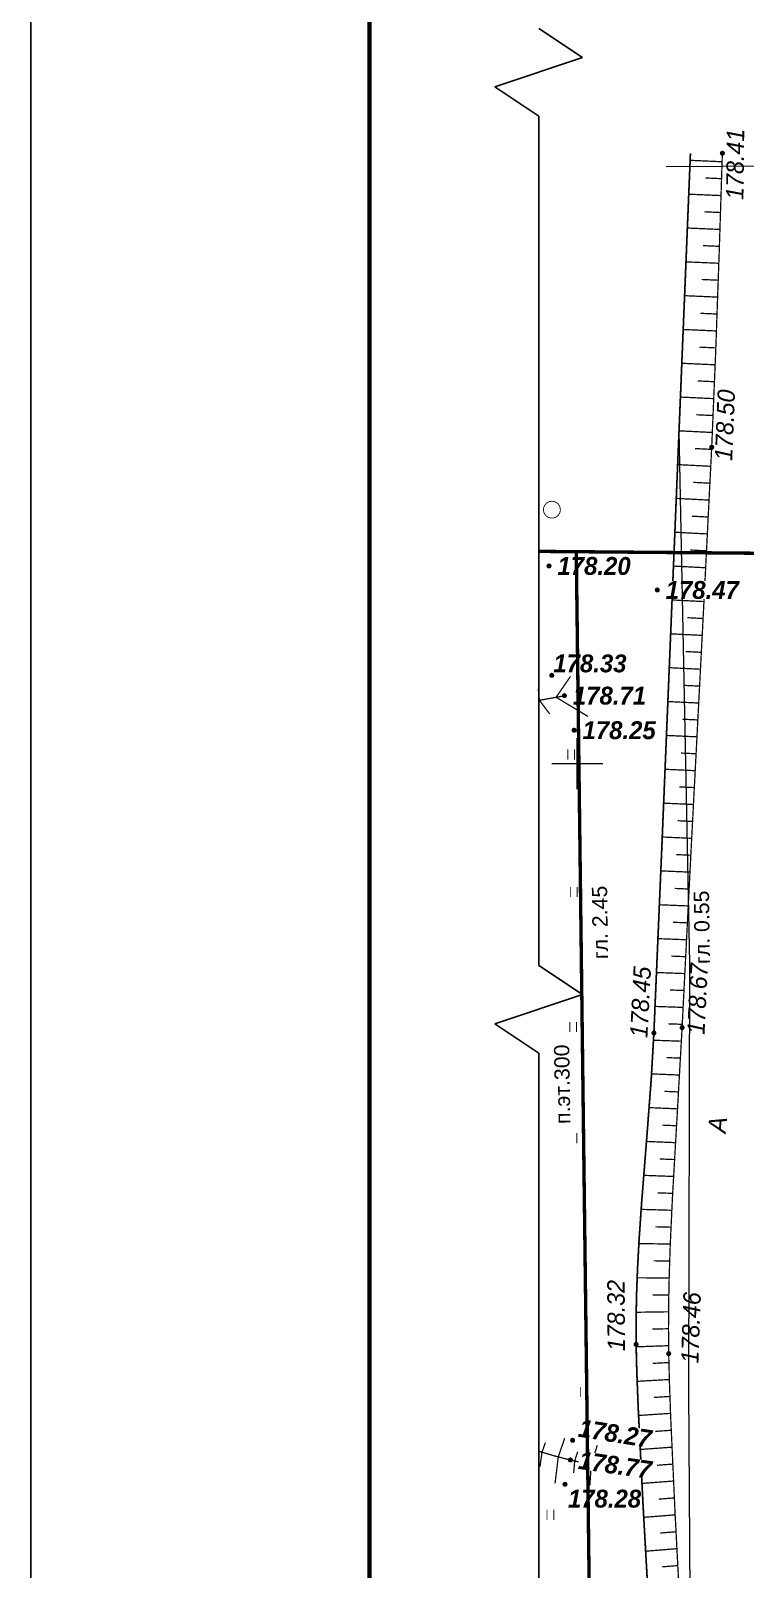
# Model space of a CAD drawing. Header units: millimetres. Extents: x 6735 to 13224, y -12144 to -9633.
# Drawn here: x 10938.1 to 10980.3, y -9793.6 to -9702.8 of the extents above; entities that cross this region are included whole.
import ezdxf

# ---------------------------------------------------------------- set-up
doc = ezdxf.new("R2010")
doc.units = ezdxf.units.MM
doc.linetypes.add('Cплошная', pattern=[0])
doc.linetypes.add('Cплошная_0.50', pattern=[0])
for name, color, linetype, lineweight in [('Рамка толстая', 7, 'Continuous', 60), ('Рамка тонкая', 5, 'Continuous', 25), ('Строительный', 251, 'Continuous', 13)]:
    doc.layers.add(name, color=color, linetype=linetype, lineweight=lineweight)
doc.styles.get("Standard").update_dxf_attribs({"font": 'arial.ttf'})
doc.styles.add('БСАМ курсив малоконтрасный (Бм-431)', font='')
doc.styles.get('БСАМ курсив малоконтрасный (Бм-431)').set_extended_font_data('Bm431', italic=True)
doc.linetypes.add('Водопр', pattern='A,5,-1,["В",БСАМ курсив малоконтрасный (Бм-431),S=2,R=0,X=-1.2,Y=-1],-1,10,-2,10,-2,5', length=36)
doc.linetypes.add('КОНТУР', pattern='A,0,-0.5,[133,ltypeshp.shx,S=0.05,R=0,X=-0.5,Y=0],-0.5', length=1)
doc.linetypes.add('ЛИНИЯ_СВЯЗИ', pattern='A,4.5,[133,ltypeshp.shx,S=0.2,R=0,X=-0.2,Y=0],1e-05,[133,ltypeshp.shx,S=0.15,R=0,X=-0.15,Y=0],1e-05,[133,ltypeshp.shx,S=0.1,R=0,X=-0.1,Y=0],1e-05,[133,ltypeshp.shx,S=0.05,R=0,X=-0.05,Y=0],4.5,-2', length=11.00003)

# ---------------------------------------------------------------- blocks, each defined once
blk = doc.blocks.new('A$C54FF5821')
at = {"layer": 'Рамка толстая'}
blk.add_line((20, 589), (20, 5), dxfattribs=at)
at = {"layer": 'Рамка тонкая'}
for p, q in [((0, 594), (0, 0)), ((420, 0), (420, 594))]:
    blk.add_line(p, q, dxfattribs=at)
blk = doc.blocks.new('118 - 330 отм высот')
blk.add_hatch(color=7).paths.add_polyline_path([(0.098, 0.12), (0.002, 0.155), (-0.095, 0.121), (-0.146, 0.032), (-0.129, -0.069), (-0.05, -0.135), (0.052, -0.136), (0.131, -0.07), (0.149, 0.031)])
at = {"color": 7, "linetype": 'Continuous', "lineweight": 0, "const_width": 0.01, "flags": 128}
blk.add_lwpolyline([(0.098, 0.12), (0.002, 0.155), (-0.095, 0.121), (-0.146, 0.032), (-0.129, -0.069), (-0.05, -0.135), (0.052, -0.136), (0.131, -0.07), (0.149, 0.031), (0.098, 0.12)], close=True, dxfattribs=at)
blk = doc.blocks.new('Крест')
at = {"color": 0, "linetype": 'Continuous', "lineweight": 0, "flags": 128}
for points in [[(0, -1), (0, 1)], [(-1, 0), (1, 0)]]:
    blk.add_lwpolyline(points, dxfattribs=at)
blk = doc.blocks.new('2004 - 372 лес сажен d-2.0')
at = {"color": 7, "linetype": 'Continuous', "lineweight": 0, "const_width": 0.1, "flags": 128}
blk.add_lwpolyline([(0, 1), (0.269797, 0.962917), (0.519584, 0.854419), (0.730836, 0.682553), (0.887885, 0.460065), (0.979084, 0.203456), (0.997669, -0.068242), (0.942261, -0.33488), (0.81697, -0.57668), (0.631088, -0.775711), (0.398401, -0.917211), (0.136167, -0.990686), (-0.136167, -0.990686), (-0.398401, -0.917211), (-0.631088, -0.775711), (-0.81697, -0.57668), (-0.942261, -0.33488), (-0.997669, -0.068242), (-0.979084, 0.203456), (-0.887885, 0.460065), (-0.730836, 0.682553), (-0.519584, 0.854419), (-0.269797, 0.962917), (0, 1)], close=True, dxfattribs=at)
blk = doc.blocks.new('2011 - 401 трава')
at = {"color": 7, "linetype": 'Continuous', "lineweight": 0, "const_width": 0.1, "flags": 128}
for points in [[(0, 0), (0, 1.2)], [(0.8, 0), (0.8, 1.2)]]:
    blk.add_lwpolyline(points, dxfattribs=at)

msp = doc.modelspace()

# ---------------------------------------------------------------- linework, layer by layer
at = {"layer": 'Рамка тонкая'}
for p, q in [((10968.10387, -9702.64174), (10970.69181, -9704.36704)), ((10970.69181, -9704.36704), (10965.51593, -9706.09233)), ((10965.51593, -9706.09233), (10968.10387, -9707.81763)), ((10968.10387, -9707.81763), (10968.10387, -9757.97875)), ((10968.10387, -9757.97875), (10970.69181, -9759.70404)), ((10970.69181, -9759.70404), (10965.51593, -9761.42934)), ((10965.51593, -9761.42934), (10968.10387, -9763.15463)), ((10968.10387, -9763.15463), (10968.10387, -9813.31575))]:
    msp.add_line(p, q, dxfattribs=at)
at = {"layer": 'Строительный', "color": 7, "linetype": 'КОНТУР', "lineweight": 0, "ltscale": 2, "const_width": 0.1, "flags": 128}
msp.add_lwpolyline([(10977.05786, -9710.01463), (10976.14264, -9732.30803), (10975.3741, -9750.87239), (10974.89892, -9761.9787), (10974.7445, -9764.66366), (10974.48386, -9768.11073), (10974.41503, -9768.96043), (10974.17448, -9772.00886), (10974.0223, -9774.24046), (10973.93183, -9775.92913), (10973.87386, -9777.49103), (10973.84694, -9778.96561), (10973.8508, -9780.3712), (10973.88943, -9781.95018), (10973.96812, -9784.00144), (10974.25702, -9789.79554), (10974.65614, -9796.91863), (10975.00853, -9803.1718), (10975.40539, -9810.72256), (10975.66176, -9816.55186), (10975.88378, -9823.11688), (10976.14318, -9832.05352), (10976.57876, -9848.94592), (10976.72457, -9854.94366), (10976.82419, -9859.00802), (10976.94812, -9862.65922), (10976.96417, -9863.08653), (10976.98348, -9863.6991)], dxfattribs=at)
at = {"layer": 'Строительный', "color": 7, "linetype": 'Cплошная_0.50', "lineweight": 0, "const_width": 0.075, "flags": 128}
for points in [[(10978.94303, -9710.01634), (10978.75837, -9715.80629), (10978.55483, -9721.59541), (10978.31353, -9727.38288), (10977.80929, -9737.4155), (10977.40932, -9745.13093), (10977.09406, -9751.20774), (10976.56464, -9761.66032), (10976.25016, -9767.26917), (10976.20139, -9768.07796), (10975.99484, -9771.69407), (10975.86553, -9774.49685), (10975.80767, -9776.23617), (10975.77361, -9777.86936), (10975.76279, -9779.42408), (10975.77514, -9780.91497), (10975.81554, -9782.55763), (10975.89049, -9784.6449), (10976.15222, -9790.36706), (10976.60323, -9799.06831), (10976.8344, -9803.46208), (10977.21039, -9810.91134), (10977.46316, -9816.55929), (10978.02087, -9831.195), (10978.56525, -9846.82037), (10978.76087, -9853.06622), (10978.8508, -9856.66696), (10978.85691, -9859.00344), (10978.80621, -9861.62384), (10978.73124, -9863.70823)], [(10969.61739, -9742.05555), (10968.10387, -9742.33166)], [(10968.10387, -9786.67477), (10968.98509, -9786.93741), (10969.96739, -9787.19555), (10970.9647, -9787.41951), (10972.03619, -9787.63463)]]:
    msp.add_lwpolyline(points, dxfattribs=at)
at = {"layer": 'Строительный', "color": 7, "linetype": 'Cплошная', "lineweight": 0, "const_width": 0.075, "flags": 128}
for points in [[(10978.92736, -9710.5161), (10977.04075, -9710.43189)], [(10978.89597, -9711.51561), (10977.94786, -9711.47371)], [(10978.86444, -9712.51511), (10976.95875, -9712.43155)], [(10978.83267, -9713.5146), (10977.87521, -9713.47286)], [(10978.80055, -9714.51409), (10976.87677, -9714.43051)], [(10978.768, -9715.51356), (10977.8019, -9715.47164)], [(10978.73492, -9716.51301), (10976.79482, -9716.42874)], [(10978.7012, -9717.51244), (10977.72752, -9717.47001)], [(10978.66675, -9718.51185), (10976.71288, -9718.42624)], [(10978.63148, -9719.51123), (10977.6517, -9719.46797)], [(10978.59528, -9720.51057), (10976.63095, -9720.42299)], [(10978.55807, -9721.50988), (10977.57403, -9721.46548)], [(10978.51973, -9722.50914), (10976.54903, -9722.41899)], [(10978.48019, -9723.50836), (10977.49413, -9723.46254)], [(10978.43933, -9724.50752), (10976.46711, -9724.41425)], [(10978.39706, -9725.50663), (10977.41161, -9725.45912)], [(10978.35328, -9726.50567), (10976.38519, -9726.40877)], [(10978.3079, -9727.50464), (10977.32607, -9727.45505)], [(10978.26045, -9728.50352), (10976.30329, -9728.40197)], [(10978.21163, -9729.50232), (10977.23694, -9729.4513)], [(10978.16201, -9730.50109), (10976.22117, -9730.3993)], [(10978.11186, -9731.49983), (10977.14596, -9731.44926)], [(10978.06132, -9732.49855), (10976.13893, -9732.39831)], [(10978.0105, -9733.49726), (10977.05414, -9733.44767)], [(10977.95944, -9734.49596), (10976.0566, -9734.39792)], [(10977.90821, -9735.49465), (10976.96181, -9735.44624)], [(10977.85683, -9736.49332), (10975.97419, -9736.39781)], [(10977.80534, -9737.492), (10976.86914, -9737.44491)], [(10977.75374, -9738.49067), (10975.89169, -9738.39785)], [(10977.70207, -9739.48933), (10976.77623, -9739.44362)], [(10977.65033, -9740.48799), (10975.80909, -9740.39797)], [(10969.12568, -9742.14621), (10969.9757, -9740.90929)], [(10977.59855, -9741.48665), (10976.68315, -9741.44235)], [(10968.14223, -9742.3274), (10968.06757, -9741.64558)], [(10968.14223, -9742.3274), (10968.7447, -9743.12554)], [(10969.12568, -9742.14621), (10971.00306, -9743.27526)], [(10977.54672, -9742.4853), (10975.72637, -9742.39813)], [(10977.49487, -9743.48396), (10976.58992, -9743.44109)], [(10977.443, -9744.48261), (10975.64352, -9744.39833)], [(10977.39113, -9745.48127), (10976.49658, -9745.43985)], [(10977.33925, -9746.47992), (10975.56052, -9746.39854)], [(10977.2874, -9747.47858), (10976.40317, -9747.43862)], [(10977.23556, -9748.47723), (10975.47732, -9748.39878)], [(10977.18376, -9749.47589), (10976.3097, -9749.4374)], [(10977.13201, -9750.47455), (10975.39389, -9750.39904)], [(10977.08033, -9751.47321), (10976.2162, -9751.4362)], [(10977.02872, -9752.47188), (10975.31016, -9752.39935)], [(10976.9772, -9753.47055), (10976.12268, -9753.43504)], [(10976.92581, -9754.46923), (10975.22604, -9754.39974)], [(10976.87456, -9755.46792), (10976.02918, -9755.43395)], [(10976.82351, -9756.46661), (10975.14139, -9756.4003)], [(10976.77269, -9757.46532), (10975.93574, -9757.43301)], [(10976.72218, -9758.46404), (10975.05595, -9758.40121)], [(10976.6721, -9759.46279), (10975.84244, -9759.43237)], [(10976.62264, -9760.46156), (10974.96915, -9760.40309)], [(10976.57416, -9761.46039), (10975.74948, -9761.43275)], [(10976.52535, -9762.4592), (10974.87883, -9762.39989)], [(10976.47273, -9763.45781), (10975.64882, -9763.42566)], [(10976.41698, -9764.45626), (10974.76291, -9764.3881)], [(10976.35893, -9765.45457), (10975.52658, -9765.41914)], [(10976.29939, -9766.45279), (10974.62028, -9766.38041)], [(10976.23918, -9767.45098), (10975.39084, -9767.41465)], [(10976.17913, -9768.44918), (10974.4623, -9768.37754)], [(10976.12004, -9769.44743), (10975.25059, -9769.41282)], [(10976.06273, -9770.44578), (10974.30046, -9770.38046)], [(10976.00802, -9771.44429), (10975.11488, -9771.41436)], [(10975.95673, -9772.44297), (10974.14645, -9772.39024)], [(10975.90969, -9773.44186), (10974.9929, -9773.41993)], [(10975.86771, -9774.44098), (10974.01224, -9774.40777)], [(10975.83163, -9775.44033), (10974.89401, -9775.42997)], [(10975.80227, -9776.43989), (10973.91012, -9776.43352)], [(10975.78045, -9777.43965), (10974.82774, -9777.44455)], [(10975.76702, -9778.43956), (10973.85272, -9778.46727)], [(10975.7628, -9779.43955), (10974.80379, -9779.46318)], [(10975.76861, -9780.43952), (10973.85288, -9780.50781)], [(10975.78536, -9781.43938), (10974.83096, -9781.48465)], [(10975.81192, -9782.43902), (10973.9099, -9782.54524)], [(10975.84488, -9783.43848), (10974.89708, -9783.49692)], [(10975.88229, -9784.43778), (10973.99284, -9784.56247)], [(10969.25291, -9787.01192), (10969.6312, -9785.90381)], [(10975.92299, -9785.43695), (10974.98125, -9785.50231)], [(10968.29208, -9786.73489), (10968.17093, -9787.58337)], [(10968.29208, -9786.73489), (10968.49214, -9786.16572)], [(10970.22275, -9787.25535), (10970.39858, -9786.70024)], [(10971.19969, -9787.46876), (10971.55717, -9786.32104)], [(10975.9662, -9786.43601), (10974.08855, -9786.57154)], [(10969.25291, -9787.01192), (10969.0624, -9788.57798)], [(10970.22275, -9787.25535), (10970.16288, -9787.9589)], [(10971.19969, -9787.46876), (10971.11945, -9788.68028)], [(10976.0114, -9787.43499), (10975.07542, -9787.50473)], [(10976.05819, -9788.4339), (10974.19177, -9788.57665)], [(10976.10628, -9789.43274), (10975.17578, -9789.50551)], [(10976.15542, -9790.43153), (10974.29972, -9790.57945)], [(10976.20543, -9791.43028), (10975.28017, -9791.50527)], [(10976.25615, -9792.42899), (10974.41065, -9792.58076)], [(10976.30745, -9793.42768), (10975.38715, -9793.50434)]]:
    msp.add_lwpolyline(points, dxfattribs=at)

# ---------------------------------------------------------------- block references
msp.add_blockref('A$C54FF5821', (10518.10387, -10227.35746))
at = {"layer": 'Строительный', "color": 7}
for p in [(10978.94303, -9710.01634, 178.408), (10978.31353, -9727.38288, 178.501), (10974.89892, -9761.9787, 178.449), (10976.56464, -9761.66032, 178.666), (10973.8508, -9780.3712, 178.324), (10975.77514, -9780.91497, 178.464)]:
    msp.add_blockref('118 - 330 отм высот', p, dxfattribs=at)
at = {"layer": 'Строительный', "color": 7, "xscale": 0.5, "yscale": 0.5}
for name, p in [('2004 - 372 лес сажен d-2.0', (10968.87739, -9731.06555)), ('2011 - 401 трава', (10969.81422, -9745.82528)), ('2011 - 401 трава', (10969.96667, -9753.94914)), ('2011 - 401 трава', (10969.93217, -9761.92242)), ('2011 - 401 трава', (10970.35386, -9768.4832)), ('2011 - 401 трава', (10970.55658, -9783.47819)), ('2011 - 401 трава', (10968.5865, -9790.73185))]:
    msp.add_blockref(name, p, dxfattribs=at)
at = {"layer": 'Строительный', "color": 136, "true_color": 0x008080, "xscale": 1.5, "yscale": 1.5}
msp.add_blockref('Крест', (10970.37739, -9746.06555), dxfattribs=at)
msp.add_blockref('Крест', (10970.37739, -9746.06555), dxfattribs=at)

# ---------------------------------------------------------------- texts
at = {"layer": 'Строительный'}
for s, p in [('гл. 2.45', (10972.19451, -9757.60733, 176.29162)), ('п.эт.300', (10969.96566, -9767.34229, 176.29162))]:
    msp.add_text(s, height=0.9, rotation=90.8230247, dxfattribs=at).set_placement(p)
at = {"layer": 'Строительный', "color": 7, "insert": (10972.68818, -9780.76647), "char_height": 1.028706, "attachment_point": 4, "rotation": 90.3263413, "bg_fill": 3, "box_fill_scale": 1, "bg_fill_color": 256, "bg_fill_transparency": 4263227}
msp.add_mtext('{\\fD431|c1|b0|i1;\\l\\C0;178.32}', dxfattribs=at)

# ---------------------------------------------------------------- next in the draw order: texts
at = {"layer": 'Строительный', "color": 7, "bg_fill": 3, "box_fill_scale": 1, "bg_fill_color": 256}
for s, insert, char_height, attachment_point, rotation, bg_fill_transparency in [('{\\fD431|c1|b0|i1;\\l\\C0;178.41}', (10979.67919, -9712.7701), 1.028706, 4, 89.305392, 4263662), ('{\\fD431|c1|b0|i1;\\l\\C0;178.50}', (10979.01308, -9728.17332), 1.028706, 4, 87.5886902, 4264027), ('{\\fD431|c1|b0|i1;\\l\\C0;178.45}', (10974.00769, -9762.25172), 1.028706, 4, 87.0162803, 4263747), ('{\\fD431|c1|b0|i1;\\l\\C0;178.67}', (10977.37999, -9762.06006), 1.028706, 4, 87.1831905, 4263287), ('{\\fBm431|c1|b0|i1;\\l\\C0;А}', (10978.08238, -9767.79604), 1.057968, 1, 84.291555, 0), ('{\\fD431|c1|b0|i1;\\l\\C0;178.32}', (10972.68818, -9780.76647), 1.028706, 4, 90.3263413, 4263227), ('{\\fD431|c1|b0|i1;\\l\\C0;178.46}', (10977.02057, -9781.48326), 1.028706, 4, 87.9917556, 4263022), ('{\\fD431|c1|b1|i1;\\l\\C0;178.77}', (10970.46739, -9787.19555), 1.056266, 4, 351.9614761, 0)]:
    msp.add_mtext(s, dxfattribs=dict(at, insert=insert, char_height=char_height, attachment_point=attachment_point, rotation=rotation, bg_fill_transparency=bg_fill_transparency))
at = {"layer": 'Строительный', "color": 7, "char_height": 1.056266, "attachment_point": 4, "bg_fill": 3, "box_fill_scale": 1, "bg_fill_color": 256, "bg_fill_transparency": 0}
for s, insert in [('{\\fD431|c1|b1|i1;\\l\\C0;178.20}', (10969.20739, -9734.39555)), ('{\\fD431|c1|b1|i1;\\l\\C0;178.47}', (10975.59739, -9735.81555)), ('{\\fD431|c1|b1|i1;\\l\\C0;178.33}', (10968.96258, -9740.15075)), ('{\\fD431|c1|b1|i1;\\l\\C0;178.71}', (10970.11739, -9742.05555)), ('{\\fD431|c1|b1|i1;\\l\\C0;178.25}', (10970.68739, -9744.09555)), ('{\\fD431|c1|b1|i1;\\l\\C0;178.28}', (10969.82537, -9789.48356))]:
    msp.add_mtext(s, dxfattribs=dict(at, insert=insert))

# ---------------------------------------------------------------- next in the draw order: linework, layer by layer
at = {"layer": 'Строительный'}
msp.add_line((10975.63404, -9710.79821), (10984.77221, -9710.7325), dxfattribs=at)
at = {"layer": 'Строительный', "linetype": 'ЛИНИЯ_СВЯЗИ', "ltscale": 0.5, "flags": 128}
msp.add_lwpolyline([(10977.56066, -9845.78433), (10977.53161, -9838.83685), (10977.11237, -9807.31962), (10976.97097, -9783.01644), (10977.02474, -9757.84746), (10976.38519, -9726.40877)], dxfattribs=at)
at = {"layer": 'Строительный', "linetype": 'Водопр', "const_width": 0.2}
msp.add_lwpolyline([(10968.10387, -9733.52824), (11051.03972, -9734.24021)], dxfattribs=at)

# ---------------------------------------------------------------- next in the draw order: block references
at = {"layer": 'Строительный', "color": 7}
for p in [(10968.70739, -9734.39555, 178.2), (10975.09739, -9735.81555, 178.47), (10968.86739, -9740.85555, 178.33), (10969.61739, -9742.05555, 178.71), (10970.18739, -9744.09555, 178.25), (10969.96739, -9787.19555, 178.77), (10969.64739, -9788.63555, 178.28)]:
    msp.add_blockref('118 - 330 отм высот', p, dxfattribs=at)
at = {"layer": 'Строительный', "color": 136, "true_color": 0x008080, "xscale": 1.5, "yscale": 1.5}
msp.add_blockref('Крест', (10970.37739, -9746.06555), dxfattribs=at)

# ---------------------------------------------------------------- next in the draw order: texts
at = {"layer": 'Строительный'}
msp.add_text('гл. 0.55', height=0.9, rotation=90.8230247, dxfattribs=at).set_placement((10978.21262, -9757.89416, 176.29162))
at = {"layer": 'Строительный', "color": 7, "insert": (10970.46978, -9785.29489), "char_height": 1.056266, "attachment_point": 4, "rotation": 351.0273722, "bg_fill": 3, "box_fill_scale": 1, "bg_fill_color": 256, "bg_fill_transparency": 0}
msp.add_mtext('{\\fD431|c1|b1|i1;\\l\\C0;178.27}', dxfattribs=at)

# ---------------------------------------------------------------- next in the draw order: linework, layer by layer
at = {"layer": 'Строительный', "linetype": 'Водопр', "lineweight": 9, "const_width": 0.2, "flags": 128}
msp.add_lwpolyline([(10972.13878, -9833.76771), (10972.11562, -9827.90263), (10971.13662, -9799.26883), (10970.31505, -9733.49807)], dxfattribs=at)

# ---------------------------------------------------------------- next in the draw order: block references
msp.add_blockref('A$C54FF5821', (10938.10387, -10227.35746))
at = {"layer": 'Строительный', "color": 7}
msp.add_blockref('118 - 330 отм высот', (10970.09739, -9786.03555, 178.27), dxfattribs=at)

doc.saveas('drawing.dxf')
